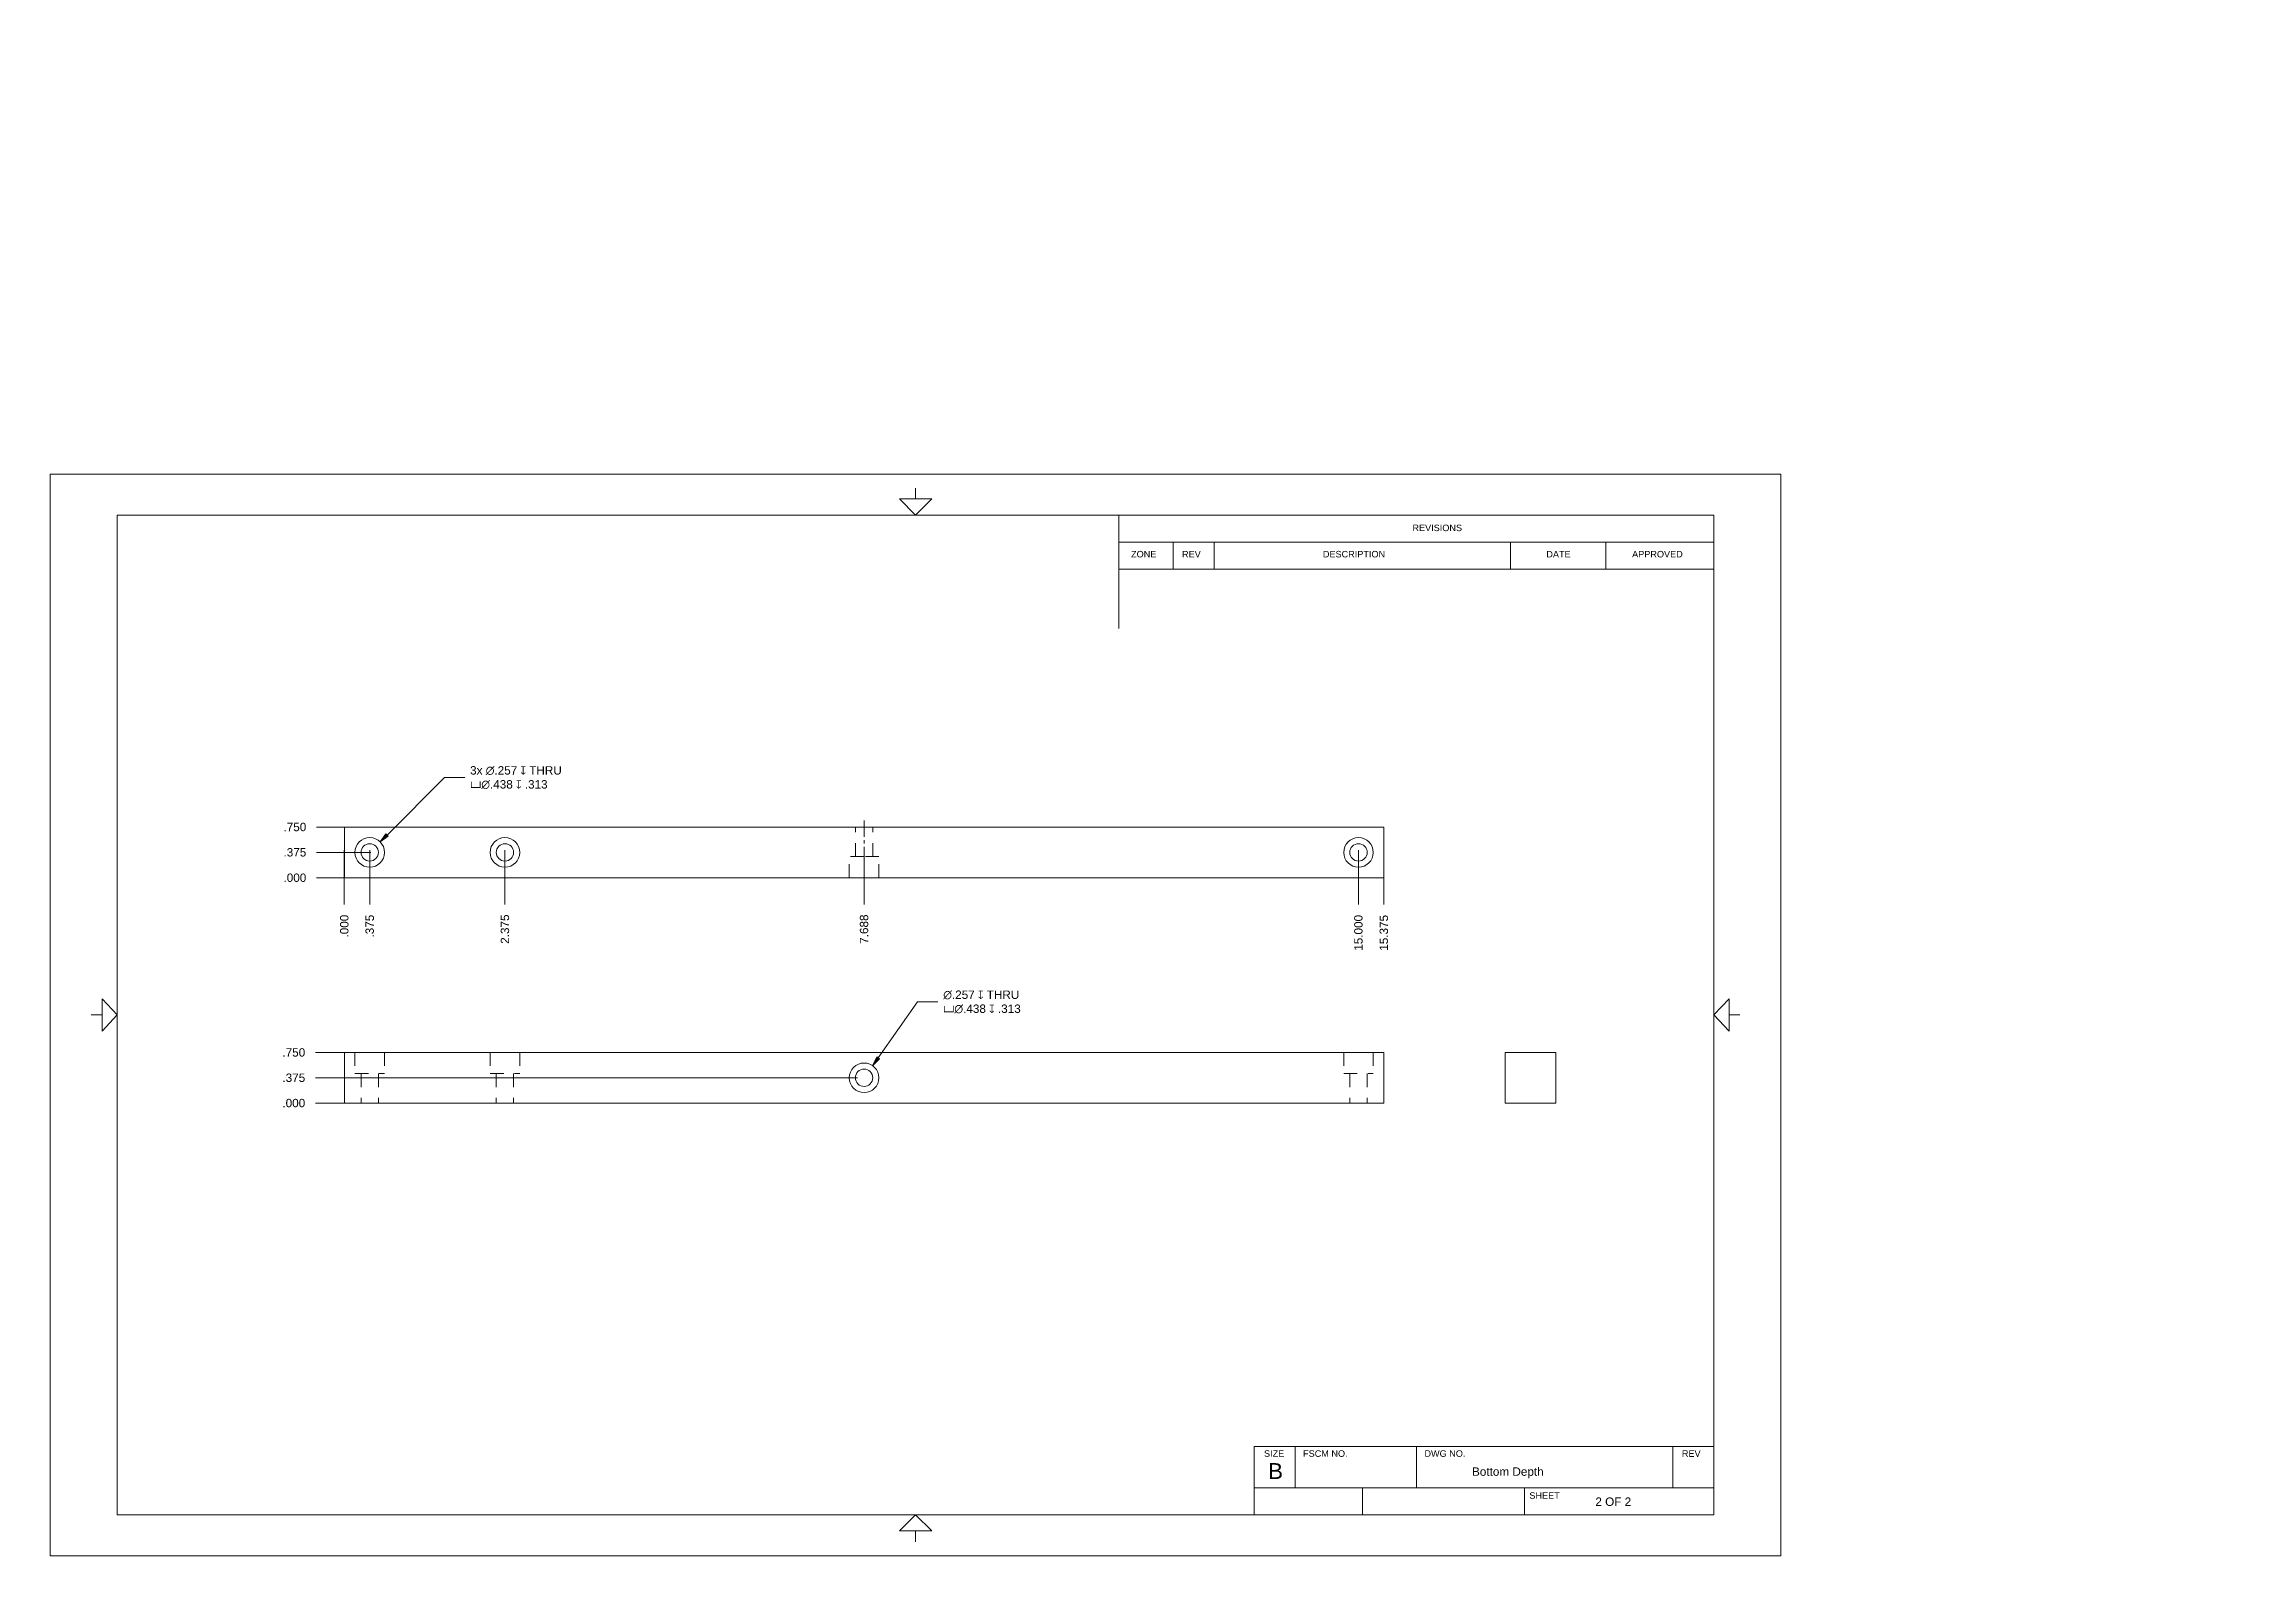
# Model space of a CAD drawing. Header units: inches. Extents: x 0.4 to 20.9, y 0.5 to 14.5.
import ezdxf

# ---------------------------------------------------------------- set-up
doc = ezdxf.new("R2010")
doc.units = ezdxf.units.IN
doc.header["$MEASUREMENT"] = 0
doc.linetypes.add('HIDDEN2', pattern=[0.1875, 0.125, -0.0625])
for name, color, linetype, lineweight in [('CENTER', 204, 'Continuous', 0), ('CONTINUOUS', 7, 'Continuous', 0), ('DIMENSIONS', 7, 'Continuous', 0), ('HIDDEN', 253, 'HIDDEN2', 0), ('VISIBLE', 7, 'Continuous', 0)]:
    doc.layers.add(name, color=color, linetype=linetype, lineweight=lineweight)
doc.dimstyles.get("Standard").update_dxf_attribs({"dimtxt": 0.18, "dimasz": 0.18, "dimexe": 0.18, "dimexo": 0.0625, "dimgap": 0.09, "dimtad": 0, "dimtih": 1, "dimtoh": 1, "dimdec": 4, "dimzin": 0, "dimdsep": 46, "dimtxsty": 'Standard', "dimcen": 0.09, "dimadec": 0, "dimazin": 0, "dimtfac": 1, "dimtdec": 4, "dimtofl": 0, "dimtmove": 0, "dimatfit": 3, "dimfxl": 1, "dimtolj": 1, "dimtzin": 0, "dimarcsym": 0})

# ---------------------------------------------------------------- blocks, each defined once
blk = doc.blocks.new('D1')
at = {"layer": 'DIMENSIONS'}
for p, q in [((3.203, 4.685), (2.953, 4.685)), ((3.157, 4.685), (3.453, 4.685)), ((3.453, 4.685), (3.203, 4.685))]:
    blk.add_line(p, q, dxfattribs=at)
at = {"layer": 'DIMENSIONS', "char_height": 0.07755, "attachment_point": 5}
for s, insert in [('{\\fArial|b0|i0|c0|p0;.000}{\\fArial|b0|i0|c0|p0;}', (2.752, 4.685)), ('{\\fArial|b0|i0|c0|p0;}', (2.613, 4.685)), ('{\\fArial|b0|i0|c0|p0;}', (2.752, 4.685)), ('{\\fArial|b0|i0|c0|p0;}', (2.752, 4.685)), ('{\\fArial|b0|i0|c0|p0;}', (2.891, 4.685))]:
    blk.add_mtext(s, dxfattribs=dict(at, insert=insert))
blk = doc.blocks.new('D2')
at = {"layer": 'DIMENSIONS'}
for p, q in [((3.203, 4.919), (2.953, 4.919)), ((3.453, 4.919), (3.203, 4.919)), ((7.962, 4.919), (3.453, 4.919))]:
    blk.add_line(p, q, dxfattribs=at)
at = {"layer": 'DIMENSIONS', "char_height": 0.07755, "attachment_point": 5}
for s, insert in [('{\\fArial|b0|i0|c0|p0;}', (2.613, 4.919)), ('{\\fArial|b0|i0|c0|p0;.375}{\\fArial|b0|i0|c0|p0;}', (2.752, 4.919)), ('{\\fArial|b0|i0|c0|p0;}', (2.752, 4.919)), ('{\\fArial|b0|i0|c0|p0;}', (2.752, 4.919)), ('{\\fArial|b0|i0|c0|p0;}', (2.891, 4.919))]:
    blk.add_mtext(s, dxfattribs=dict(at, insert=insert))
blk = doc.blocks.new('D3')
at = {"layer": 'DIMENSIONS'}
for p, q in [((3.203, 5.153), (2.953, 5.153)), ((3.157, 5.153), (3.453, 5.153)), ((3.453, 5.153), (3.203, 5.153))]:
    blk.add_line(p, q, dxfattribs=at)
at = {"layer": 'DIMENSIONS', "char_height": 0.07755, "attachment_point": 5}
for s, insert in [('{\\fArial|b0|i0|c0|p0;}', (2.613, 5.153)), ('{\\fArial|b0|i0|c0|p0;.750}{\\fArial|b0|i0|c0|p0;}', (2.752, 5.153)), ('{\\fArial|b0|i0|c0|p0;}', (2.752, 5.153)), ('{\\fArial|b0|i0|c0|p0;}', (2.752, 5.153)), ('{\\fArial|b0|i0|c0|p0;}', (2.891, 5.153))]:
    blk.add_mtext(s, dxfattribs=dict(at, insert=insert))
blk = doc.blocks.new('D4')
at = {"layer": 'DIMENSIONS'}
for p, q in [((3.219, 6.706), (3.219, 7.022)), ((3.219, 7.022), (3.219, 6.772)), ((3.219, 6.772), (3.219, 6.522))]:
    blk.add_line(p, q, dxfattribs=at)
at = {"layer": 'DIMENSIONS', "char_height": 0.07755, "attachment_point": 5, "rotation": 90}
for s, insert in [('{\\fArial|b0|i0|c0|p0;.000}{\\fArial|b0|i0|c0|p0;}', (3.219, 6.321)), ('{\\fArial|b0|i0|c0|p0;}', (3.219, 6.46)), ('{\\fArial|b0|i0|c0|p0;}', (3.219, 6.321)), ('{\\fArial|b0|i0|c0|p0;}', (3.219, 6.321)), ('{\\fArial|b0|i0|c0|p0;}', (3.219, 6.182))]:
    blk.add_mtext(s, dxfattribs=dict(at, insert=insert))
blk = doc.blocks.new('D5')
at = {"layer": 'DIMENSIONS'}
for p, q in [((3.454, 6.94), (3.454, 7.022)), ((3.454, 7.022), (3.454, 6.772)), ((3.454, 6.772), (3.454, 6.522))]:
    blk.add_line(p, q, dxfattribs=at)
at = {"layer": 'DIMENSIONS', "char_height": 0.07755, "attachment_point": 5, "rotation": 90}
for s, insert in [('{\\fArial|b0|i0|c0|p0;.375}{\\fArial|b0|i0|c0|p0;}', (3.454, 6.321)), ('{\\fArial|b0|i0|c0|p0;}', (3.454, 6.46)), ('{\\fArial|b0|i0|c0|p0;}', (3.454, 6.321)), ('{\\fArial|b0|i0|c0|p0;}', (3.454, 6.321)), ('{\\fArial|b0|i0|c0|p0;}', (3.454, 6.182))]:
    blk.add_mtext(s, dxfattribs=dict(at, insert=insert))
blk = doc.blocks.new('D6')
at = {"layer": 'DIMENSIONS'}
for p, q in [((4.704, 6.94), (4.704, 7.022)), ((4.704, 7.022), (4.704, 6.772)), ((4.704, 6.772), (4.704, 6.522))]:
    blk.add_line(p, q, dxfattribs=at)
at = {"layer": 'DIMENSIONS', "char_height": 0.07755, "attachment_point": 5, "rotation": 90}
for s, insert in [('{\\fArial|b0|i0|c0|p0;2.375}{\\fArial|b0|i0|c0|p0;}', (4.704, 6.293)), ('{\\fArial|b0|i0|c0|p0;}', (4.704, 6.46)), ('{\\fArial|b0|i0|c0|p0;}', (4.704, 6.293)), ('{\\fArial|b0|i0|c0|p0;}', (4.704, 6.293)), ('{\\fArial|b0|i0|c0|p0;}', (4.704, 6.127))]:
    blk.add_mtext(s, dxfattribs=dict(at, insert=insert))
blk = doc.blocks.new('D7')
at = {"layer": 'DIMENSIONS'}
for p, q in [((8.024, 6.841), (8.024, 7.022)), ((8.024, 7.022), (8.024, 6.772)), ((8.024, 6.772), (8.024, 6.522))]:
    blk.add_line(p, q, dxfattribs=at)
at = {"layer": 'DIMENSIONS', "char_height": 0.07755, "attachment_point": 5, "rotation": 90}
for s, insert in [('{\\fArial|b0|i0|c0|p0;7.688}{\\fArial|b0|i0|c0|p0;}', (8.024, 6.293)), ('{\\fArial|b0|i0|c0|p0;}', (8.024, 6.46)), ('{\\fArial|b0|i0|c0|p0;}', (8.024, 6.293)), ('{\\fArial|b0|i0|c0|p0;}', (8.024, 6.293)), ('{\\fArial|b0|i0|c0|p0;}', (8.024, 6.127))]:
    blk.add_mtext(s, dxfattribs=dict(at, insert=insert))
blk = doc.blocks.new('D8')
at = {"layer": 'DIMENSIONS'}
for p, q in [((12.594, 6.94), (12.594, 7.022)), ((12.594, 7.022), (12.594, 6.772)), ((12.594, 6.772), (12.594, 6.522))]:
    blk.add_line(p, q, dxfattribs=at)
at = {"layer": 'DIMENSIONS', "char_height": 0.07755, "attachment_point": 5, "rotation": 90}
for s, insert in [('{\\fArial|b0|i0|c0|p0;15.000}{\\fArial|b0|i0|c0|p0;}', (12.594, 6.259)), ('{\\fArial|b0|i0|c0|p0;}', (12.594, 6.46)), ('{\\fArial|b0|i0|c0|p0;}', (12.594, 6.259)), ('{\\fArial|b0|i0|c0|p0;}', (12.594, 6.259)), ('{\\fArial|b0|i0|c0|p0;}', (12.594, 6.057))]:
    blk.add_mtext(s, dxfattribs=dict(at, insert=insert))
blk = doc.blocks.new('D9')
at = {"layer": 'DIMENSIONS'}
for p, q in [((12.829, 6.706), (12.829, 7.022)), ((12.829, 7.022), (12.829, 6.772)), ((12.829, 6.772), (12.829, 6.522))]:
    blk.add_line(p, q, dxfattribs=at)
at = {"layer": 'DIMENSIONS', "char_height": 0.07755, "attachment_point": 5, "rotation": 90}
for s, insert in [('{\\fArial|b0|i0|c0|p0;15.375}{\\fArial|b0|i0|c0|p0;}', (12.829, 6.259)), ('{\\fArial|b0|i0|c0|p0;}', (12.829, 6.46)), ('{\\fArial|b0|i0|c0|p0;}', (12.829, 6.259)), ('{\\fArial|b0|i0|c0|p0;}', (12.829, 6.259)), ('{\\fArial|b0|i0|c0|p0;}', (12.829, 6.057))]:
    blk.add_mtext(s, dxfattribs=dict(at, insert=insert))
blk = doc.blocks.new('D10')
at = {"layer": 'DIMENSIONS'}
for p, q in [((3.213, 6.768), (2.963, 6.768)), ((3.157, 6.768), (3.463, 6.768)), ((3.463, 6.768), (3.213, 6.768))]:
    blk.add_line(p, q, dxfattribs=at)
at = {"layer": 'DIMENSIONS', "char_height": 0.07755, "attachment_point": 5}
for s, insert in [('{\\fArial|b0|i0|c0|p0;}', (2.623, 6.768)), ('{\\fArial|b0|i0|c0|p0;.000}{\\fArial|b0|i0|c0|p0;}', (2.762, 6.768)), ('{\\fArial|b0|i0|c0|p0;}', (2.762, 6.768)), ('{\\fArial|b0|i0|c0|p0;}', (2.762, 6.768)), ('{\\fArial|b0|i0|c0|p0;}', (2.901, 6.768))]:
    blk.add_mtext(s, dxfattribs=dict(at, insert=insert))
blk = doc.blocks.new('D11')
at = {"layer": 'DIMENSIONS'}
for p, q in [((3.213, 7.003), (2.963, 7.003)), ((3.463, 7.003), (3.213, 7.003)), ((3.391, 7.003), (3.463, 7.003))]:
    blk.add_line(p, q, dxfattribs=at)
at = {"layer": 'DIMENSIONS', "char_height": 0.07755, "attachment_point": 5}
for s, insert in [('{\\fArial|b0|i0|c0|p0;}', (2.623, 7.003)), ('{\\fArial|b0|i0|c0|p0;.375}{\\fArial|b0|i0|c0|p0;}', (2.762, 7.003)), ('{\\fArial|b0|i0|c0|p0;}', (2.762, 7.003)), ('{\\fArial|b0|i0|c0|p0;}', (2.762, 7.003)), ('{\\fArial|b0|i0|c0|p0;}', (2.901, 7.003))]:
    blk.add_mtext(s, dxfattribs=dict(at, insert=insert))
blk = doc.blocks.new('D12')
at = {"layer": 'DIMENSIONS'}
for p, q in [((3.213, 7.237), (2.963, 7.237)), ((3.157, 7.237), (3.463, 7.237)), ((3.463, 7.237), (3.213, 7.237))]:
    blk.add_line(p, q, dxfattribs=at)
at = {"layer": 'DIMENSIONS', "char_height": 0.07755, "attachment_point": 5}
for s, insert in [('{\\fArial|b0|i0|c0|p0;}', (2.623, 7.237)), ('{\\fArial|b0|i0|c0|p0;.750}{\\fArial|b0|i0|c0|p0;}', (2.762, 7.237)), ('{\\fArial|b0|i0|c0|p0;}', (2.762, 7.237)), ('{\\fArial|b0|i0|c0|p0;}', (2.762, 7.237)), ('{\\fArial|b0|i0|c0|p0;}', (2.901, 7.237))]:
    blk.add_mtext(s, dxfattribs=dict(at, insert=insert))
blk = doc.blocks.new('BLOCK4')
at = {"layer": 'CONTINUOUS'}
for p, q in [((16.5, 10.5), (0.5, 10.5)), ((0.5, 10.5), (0.5, 0.5)), ((16.5, 0.5), (16.5, 10.5)), ((8.5, 10.37), (8.5, 10.27)), ((15.88, 10.12), (1.12, 10.12)), ((1.12, 10.12), (1.12, 0.88)), ((10.38, 10.12), (10.38, 9.073)), ((15.88, 0.88), (15.88, 10.12)), ((10.38, 9.87), (15.88, 9.87)), ((10.88, 9.62), (10.88, 9.87)), ((11.26, 9.62), (11.26, 9.87)), ((14, 9.62), (14, 9.87)), ((14.88, 9.62), (14.88, 9.87)), ((10.38, 9.62), (15.88, 9.62)), ((0.88, 5.5), (0.98, 5.5)), ((16.12, 5.5), (16.02, 5.5)), ((11.63, 1.51), (15.88, 1.51)), ((11.63, 0.88), (11.63, 1.51)), ((12.01, 1.13), (12.01, 1.51)), ((13.13, 1.13), (13.13, 1.51)), ((15.5, 1.13), (15.5, 1.51)), ((11.63, 1.13), (15.88, 1.13)), ((12.63, 0.88), (12.63, 1.13)), ((14.13, 0.88), (14.13, 1.13)), ((1.12, 0.88), (15.88, 0.88)), ((8.5, 0.63), (8.5, 0.73)), ((0.5, 0.5), (16.5, 0.5))]:
    blk.add_line(p, q, dxfattribs=at)
for points in [[(8.35, 10.27), (8.65, 10.27), (8.5, 10.12), (8.5, 10.12), (8.35, 10.27)], [(0.98, 5.35), (0.98, 5.65), (1.12, 5.5), (1.12, 5.5), (0.98, 5.35)], [(16.02, 5.35), (16.02, 5.65), (15.88, 5.5), (15.88, 5.5), (16.02, 5.35)], [(8.35, 0.73), (8.65, 0.73), (8.5, 0.88), (8.5, 0.88), (8.35, 0.73)]]:
    blk.add_lwpolyline(points, dxfattribs=at)
for s, insert, char_height, attachment_point in [('{\\fArial|b0|i0|c0|p0;\\C7;REVISIONS}{\\fArial|b0|i0|c0|p0;\\C7;}', (13.093, 10.002), 0.06032, 4), ('{\\fArial|b0|i0|c0|p0;\\C7;ZONE}{\\fArial|b0|i0|c0|p0;\\C7;}', (10.492, 9.759), 0.06032, 4), ('{\\fArial|b0|i0|c0|p0;\\C7;REV}{\\fArial|b0|i0|c0|p0;\\C7;}', (10.963, 9.759), 0.06032, 4), ('{\\fArial|b0|i0|c0|p0;\\C7;DESCRIPTION}{\\fArial|b0|i0|c0|p0;\\C7;}', (12.265, 9.759), 0.06032, 4), ('{\\fArial|b0|i0|c0|p0;\\C7;DATE}{\\fArial|b0|i0|c0|p0;\\C7;}', (14.331, 9.759), 0.06032, 4), ('{\\fArial|b0|i0|c0|p0;\\C7;APPROVED}{\\fArial|b0|i0|c0|p0;\\C7;}', (15.124, 9.759), 0.06032, 4), ('{\\fArial|b0|i0|c0|p0;\\C7;SIZE}{\\fArial|b0|i0|c0|p0;\\C7;}', (11.721, 1.445), 0.06032, 4), ('{\\fArial|b0|i0|c0|p0;\\C7;FSCM NO.}{\\fArial|b0|i0|c0|p0;\\C7;}', (12.082, 1.445), 0.06032, 4), ('{\\fArial|b0|i0|c0|p0;\\C7;DWG NO.}{\\fArial|b0|i0|c0|p0;\\C7;}', (13.204, 1.445), 0.06032, 4), ('{\\fArial|b0|i0|c0|p0;\\C7;REV}{\\fArial|b0|i0|c0|p0;\\C7;}', (15.584, 1.445), 0.06032, 4), ('{\\fArial|b0|i0|c0|p0;\\C7;B}{\\fArial|b0|i0|c0|p0;\\C7;}', (11.76, 1.284), 0.14649, 4), ('{\\fArial|b0|i0|c0|p0;\\C7;Bottom Depth}{\\fArial|b0|i0|c0|p0;\\C7;}', (13.644, 1.267), 0.07755, 4), ('{\\fArial|b0|i0|c0|p0;\\C7;SHEET}{\\fArial|b0|i0|c0|p0;\\C7;}', (14.174, 1.057), 0.06032, 4), ('{\\fArial|b0|i0|c0|p0;\\C7;2 OF 2}{\\fArial|b0|i0|c0|p0;\\C7;}', (14.95, 1), 0.07755, 5), ('{\\fArial|b0|i0|c0|p0;\\C7;}', (0.444, 0.59), 0.18096, 4)]:
    blk.add_mtext(s, dxfattribs=dict(at, insert=insert, char_height=char_height, attachment_point=attachment_point))

msp = doc.modelspace()

# ---------------------------------------------------------------- hatches: boundary and pattern name
for points in [[(3.6248, 7.1522), (3.5505, 7.0992), (3.6036, 7.1734)], [(8.1671, 5.0955), (8.103, 5.0306), (8.1426, 5.1128)]]:
    msp.add_hatch(color=7).paths.add_polyline_path(points, flags=0)

# ---------------------------------------------------------------- linework, layer by layer
at = {"layer": 'CENTER'}
for p, q in [((8.0242, 7.1452), (8.0242, 7.2969)), ((8.0242, 7.0852), (8.0242, 7.1152)), ((8.0242, 7.0552), (8.0242, 6.9035))]:
    msp.add_line(p, q, dxfattribs=at)
at = {"layer": 'CONTINUOUS'}
for p, q in [((3.6142, 7.1628), (4.145, 7.6936)), ((4.145, 7.6936), (4.3325, 7.6936)), ((3.6142, 7.1628), (3.6142, 7.1628)), ((8.1549, 5.1042), (8.5188, 5.6198)), ((8.5188, 5.6198), (8.7063, 5.6198)), ((8.1549, 5.1042), (8.1549, 5.1042))]:
    msp.add_line(p, q, dxfattribs=at)
for points in [[(3.5505, 7.0992), (3.6036, 7.1734), (3.6248, 7.1522), (3.5505, 7.0992)], [(8.103, 5.0306), (8.1426, 5.1128), (8.1671, 5.0955), (8.103, 5.0306)]]:
    msp.add_lwpolyline(points, dxfattribs=at)
at = {"layer": 'HIDDEN'}
for p, q in [((7.9439, 6.9635), (7.9439, 7.2369)), ((8.1045, 6.9635), (8.1045, 7.2369)), ((8.0242, 6.9635), (7.8874, 6.9635)), ((7.8874, 6.7681), (7.8874, 6.9635)), ((8.1609, 6.9635), (8.0242, 6.9635)), ((8.1609, 6.7681), (8.1609, 6.9635)), ((3.3171, 5.1533), (3.3171, 4.958)), ((3.5906, 5.1533), (3.5906, 4.958)), ((4.5671, 5.1533), (4.5671, 4.958)), ((4.8406, 5.1533), (4.8406, 4.958)), ((12.4578, 5.1533), (12.4578, 4.958)), ((12.7312, 5.1533), (12.7312, 4.958)), ((3.3171, 4.958), (3.5906, 4.958)), ((3.3735, 4.958), (3.3735, 4.6845)), ((3.5342, 4.958), (3.5342, 4.6845)), ((4.5671, 4.958), (4.8406, 4.958)), ((4.6235, 4.958), (4.6235, 4.6845)), ((4.7842, 4.958), (4.7842, 4.6845)), ((12.4578, 4.958), (12.7312, 4.958)), ((12.5142, 4.958), (12.5142, 4.6845)), ((12.6748, 4.958), (12.6748, 4.6845))]:
    msp.add_line(p, q, dxfattribs=at)
at = {"layer": 'VISIBLE'}
for p, q in [((12.8289, 7.2369), (3.2195, 7.2369)), ((3.2195, 7.2369), (3.2195, 6.7681)), ((12.8289, 7.2369), (12.8289, 6.7681)), ((3.2195, 6.7681), (12.8289, 6.7681)), ((3.2195, 4.6845), (3.2195, 5.1533)), ((3.2195, 5.1533), (12.8289, 5.1533)), ((12.8289, 5.1533), (12.8289, 4.6845)), ((13.9489, 5.1533), (13.9489, 4.6845)), ((14.4177, 5.1533), (13.9489, 5.1533)), ((14.4177, 4.6845), (14.4177, 5.1533)), ((12.8289, 4.6845), (3.2195, 4.6845)), ((14.4177, 4.6845), (13.9489, 4.6845))]:
    msp.add_line(p, q, dxfattribs=at)
for centre, radius in [((3.4539, 7.0025), 0.1367), ((3.4539, 7.0025), 0.0803), ((4.7039, 7.0025), 0.1367), ((4.7039, 7.0025), 0.0803), ((12.5945, 7.0025), 0.1367), ((12.5945, 7.0025), 0.0803), ((8.0242, 4.9189), 0.1367), ((8.0242, 4.9189), 0.0803)]:
    msp.add_circle(centre, radius, dxfattribs=at)

# ---------------------------------------------------------------- block references
at = {"layer": 'CONTINUOUS'}
msp.add_blockref('BLOCK4', (0, 0), dxfattribs=at)

# ---------------------------------------------------------------- texts
at = {"layer": 'CONTINUOUS', "char_height": 0.0775537, "attachment_point": 4}
for s, insert in [('{\\fArial|b0|i0|c0|p0;\\C7;3x }{\\fAlibre Symbols|b0|i0|c0|p0;\\C7;n}{\\fArial|b0|i0|c0|p0;\\C7;.257 }{\\fAlibre Symbols|b0|i0|c0|p0;\\C7;x}{\\fArial|b0|i0|c0|p0;\\C7; THRU}{\\fArial|b0|i0|c0|p0;\\C7;\\P}{\\fAlibre Symbols|b0|i0|c0|p0;\\C7;vn}{\\fArial|b0|i0|c0|p0;\\C7;.438 }{\\fAlibre Symbols|b0|i0|c0|p0;\\C7;x}{\\fArial|b0|i0|c0|p0;\\C7; .313}{\\fArial|b0|i0|c0|p0;\\C7;}', (4.3817, 7.6936)), ('{\\fAlibre Symbols|b0|i0|c0|p0;\\C7;n}{\\fArial|b0|i0|c0|p0;\\C7;.257 }{\\fAlibre Symbols|b0|i0|c0|p0;\\C7;x}{\\fArial|b0|i0|c0|p0;\\C7; THRU}{\\fArial|b0|i0|c0|p0;\\C7;\\P}{\\fAlibre Symbols|b0|i0|c0|p0;\\C7;vn}{\\fArial|b0|i0|c0|p0;\\C7;.438 }{\\fAlibre Symbols|b0|i0|c0|p0;\\C7;x}{\\fArial|b0|i0|c0|p0;\\C7; .313}{\\fArial|b0|i0|c0|p0;\\C7;}', (8.7555, 5.6198))]:
    msp.add_mtext(s, dxfattribs=dict(at, insert=insert))

# ---------------------------------------------------------------- dimensions: what is measured, and where the dimension line sits
at = {"layer": 'DIMENSIONS'}
for feature_location, offset, origin, picture, middle, turn in [((3.2195, 7.2369), (7.5665, 7.2369), (3.2195, 6.7681), 'D12', (10.786, 14.4738), 360), ((3.4539, 7.0025), (7.3321, 7.2369), (3.2195, 6.7681), 'D11', (10.786, 14.2394), 360), ((3.2194811153, 6.7681468659), (7.5664710004, 7.2368968659), (3.2194811153, 6.7681468659), 'D10', (10.7859521156, 14.0050437319), 360), ((3.2194811153, 6.7681468659), (8.0241686153, 6.7898460955), (3.2194811153, 6.7681468659), 'D4', (11.2436497305, 13.5579929615), 90), ((3.4539, 7.0025), (8.0242, 6.5555), (3.2195, 6.7681), 'D5', (11.478, 13.558), 90), ((4.7039, 7.0025), (8.0242, 6.5277), (3.2195, 6.7681), 'D6', (12.728, 13.5302), 90), ((8.0242, 6.9035), (8.0242, 6.6268), (3.2195, 6.7681), 'D7', (16.0483, 13.5302), 90), ((12.5945, 7.0025), (8.0242, 6.493), (3.2195, 6.7681), 'D8', (20.6186, 13.4955), 90), ((12.8288561153, 6.7681468659), (8.0241686153, 6.7273460261), (3.2194811153, 6.7681468659), 'D9', (20.8530247305, 13.495492892), 90), ((3.2195, 5.1533), (7.5566, 4.9189), (3.2195, 4.6845), 'D3', (10.7761, 10.0722), 360), ((8.0242, 4.9189), (2.752, 4.9189), (3.2195, 4.6845), 'D2', (10.7761, 9.8378), 360), ((3.2194811153, 4.6845386817), (7.5566459021, 4.9189136817), (3.2194811153, 4.6845386817), 'D1', (10.7761270174, 9.6034523634), 360)]:
    dim = msp.add_ordinate_dim(feature_location=feature_location, offset=offset, dtype=0, origin=origin, dimstyle='Standard', override={"dimtxt": 0.098408, "dimtad": 0, "dimdec": 3, "dimzin": 0, "dimse1": 0, "dimse2": 0, "dimsd1": 0, "dimsd2": 0, "dimadec": 3, "dimazin": 0, "dimtol": 0, "dimlim": 0, "dimtp": 0, "dimtm": 0, "dimtdec": 3}, dxfattribs=at)
    dim.commit()
    dim.dimension.update_dxf_attribs({"geometry": picture, "text_midpoint": middle, "text_rotation": turn})

doc.saveas('drawing.dxf')
